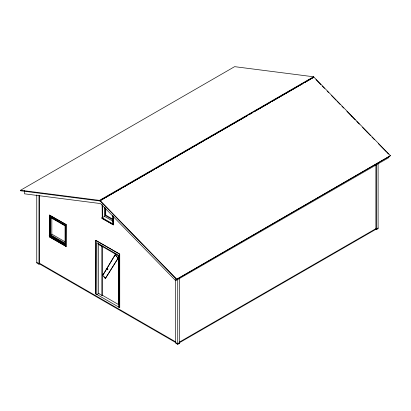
<?xml version="1.0" encoding="UTF-8"?>
<svg xmlns="http://www.w3.org/2000/svg" width="411" height="411" viewBox="0 0 411 411"><rect width="100%" height="100%" fill="white"/><g stroke="black" fill="none" stroke-linecap="round" stroke-linejoin="round"><path stroke-width="0.62" d="M99.924 200.743L313.824 77.027L390.45 155.677L176.55 279.388L99.924 200.743L103.808 198.498M176.55 279.388L390.45 155.677M313.824 77.027L313.721 77.33L313.567 76.785L234.63 66.659L20.55 190.252L20.704 190.802L99.642 200.928L114.464 192.369M102.776 275.319L115.183 254.661L118.188 258.093L105.324 278.555L102.776 275.319L115.363 254.558M105.324 278.555L118.188 258.093M49.387 215.061L66.176 224.591L66.037 246.461L49.387 236.849L49.387 215.061L66.176 224.591M49.942 216.664L65.483 225.634L65.483 244.221L65.76 245.023L65.344 245.264L49.248 235.971L49.248 235.328L49.942 235.246L50.08 216.582L50.08 235.169L65.621 244.139L65.066 244.463M20.55 190.252L99.488 200.383L313.567 76.785M104.918 197.855L113.806 192.728M114.916 192.086L146.568 173.812M147.677 173.17L154.341 169.322M164.333 163.552L155.45 168.68L157.202 167.698M165.443 162.91L197.095 144.636M198.205 143.999L202.094 141.754M203.204 141.112L247.628 115.465M248.737 114.823L252.621 112.578L248.753 114.839M270.392 102.318L253.736 111.936L257.661 109.696M271.501 101.681L303.154 83.407L299.285 85.668M313.151 77.633L312.036 78.275L313.167 77.653M114.931 192.101L121.682 188.207M122.704 187.611L154.428 169.296M157.685 167.416L162.196 164.811M163.239 164.21L204.935 140.136M205.998 139.524L212.703 135.651M213.217 135.358L247.674 115.465M258.75 109.069L270.428 102.324M271.517 101.697L290.407 90.79M291.507 90.153L298.18 86.305M49.526 235.488L50.08 235.169M50.635 234.845L65.066 243.178L65.066 225.875L50.635 217.542L50.635 234.845L51.827 234.157L65.149 241.848M49.248 235.971L49.664 235.729M49.387 236.849L66.176 246.384M105.17 207.755L105.17 215.446L105.75 215.112L112.968 219.284M113.359 216.494L113.359 224.827L101.974 218.251L101.974 217.609L102.668 217.532L102.668 205.356M102.252 217.773L104.615 216.407L112.943 221.221M101.974 218.251L102.39 218.01M102.113 204.395L102.252 218.411M49.248 235.328L65.344 244.622L65.76 244.381M36.759 194.937L36.759 262.948L38.978 264.232L39.533 263.913L177.737 343.704L375.885 229.302L376.44 229.626L378.105 228.66L378.105 163.218M112.249 223.543L112.943 223.461L112.943 224.103L112.527 224.344L112.527 223.702L101.974 217.609M112.527 223.702L112.943 223.461M102.113 218.493L113.359 224.827M96.842 294.6L95.732 293.957L95.871 240.363L119.735 254.142L119.735 307.659L118.486 307.099L118.486 255.205L96.842 242.711L96.842 294.6L99.061 293.341M101.871 246.266L102.277 246.03L102.277 295.175L118.697 304.654L118.322 304.87L118.322 255.781L98.691 244.386L101.871 246.266L101.871 295.411L102.277 295.175M101.871 246.872L102.277 246.636M95.732 240.445L119.735 254.142M118.322 255.781L118.697 255.565M95.732 293.957L95.871 240.363M24.449 190.612L24.449 193.817L100.587 203.584L175.697 280.677L388.827 157.624L388.827 156.344M179.401 342.101L375.885 228.66L376.44 228.984L378.105 228.023M175.518 280.21L175.518 343.062L177.737 344.341L179.401 343.38L179.401 277.934M105.17 215.446L112.943 219.936M50.635 216.9L65.066 225.233M101.871 295.411L98.655 293.552L98.691 243.291M96.981 294.517L119.735 307.659M178.847 343.062L179.401 343.38M175.518 341.777L39.533 263.271L38.978 263.59L36.759 262.31M114.864 253.346L115.969 253.983M315.956 79.626L320.888 84.687M322.214 86.048L324.474 88.365M327.161 91.124L328.471 92.475M331.605 95.686L336.075 100.274M337.015 101.245L340.097 104.404M341.947 106.3L343.673 108.072M346.874 111.36L351.718 116.334M351.801 116.416L355.299 120.007M356.727 121.476L359.322 124.137M362.553 127.451L366.92 131.936M367.033 132.054L370.496 135.609M371.96 137.11L374.519 139.735M378.233 143.547L386.145 151.669M386.746 152.286L388.539 154.125M100.043 200.455L176.668 279.105M115.183 254.661L118.003 258.2M104.05 276.603L105.509 278.453M99.488 200.383L99.642 200.928M376.44 164.821L376.44 229.626M375.885 164.498L375.885 229.302M177.737 279.542L177.737 344.341M175.697 278.113L175.697 280.677M119.596 254.224L119.596 307.736M113.22 215.934L113.22 224.904M112.665 215.611L112.665 223.301M105.75 208.064L105.75 215.112M104.615 207.437L104.615 216.407M66.037 224.673L66.037 246.461M65.344 244.622L65.344 245.264M51.827 218.138L51.827 234.157M39.533 195.292L39.533 263.913M38.978 195.61L38.978 264.232M107.862 269.662A0.673 0.39 60 0 1 107.086 269.035A0.673 0.39 60 0 1 107.528 268.527M107.651 268.614A0.673 0.39 60 0 1 107.862 268.881M310.927 78.917L304.263 82.765L310.947 78.933M106.87 268.907A0.673 0.39 60 0 0 107.584 269.796A0.673 0.39 60 0 0 107.584 268.84A0.673 0.39 60 0 0 106.87 268.907"/></g></svg>
